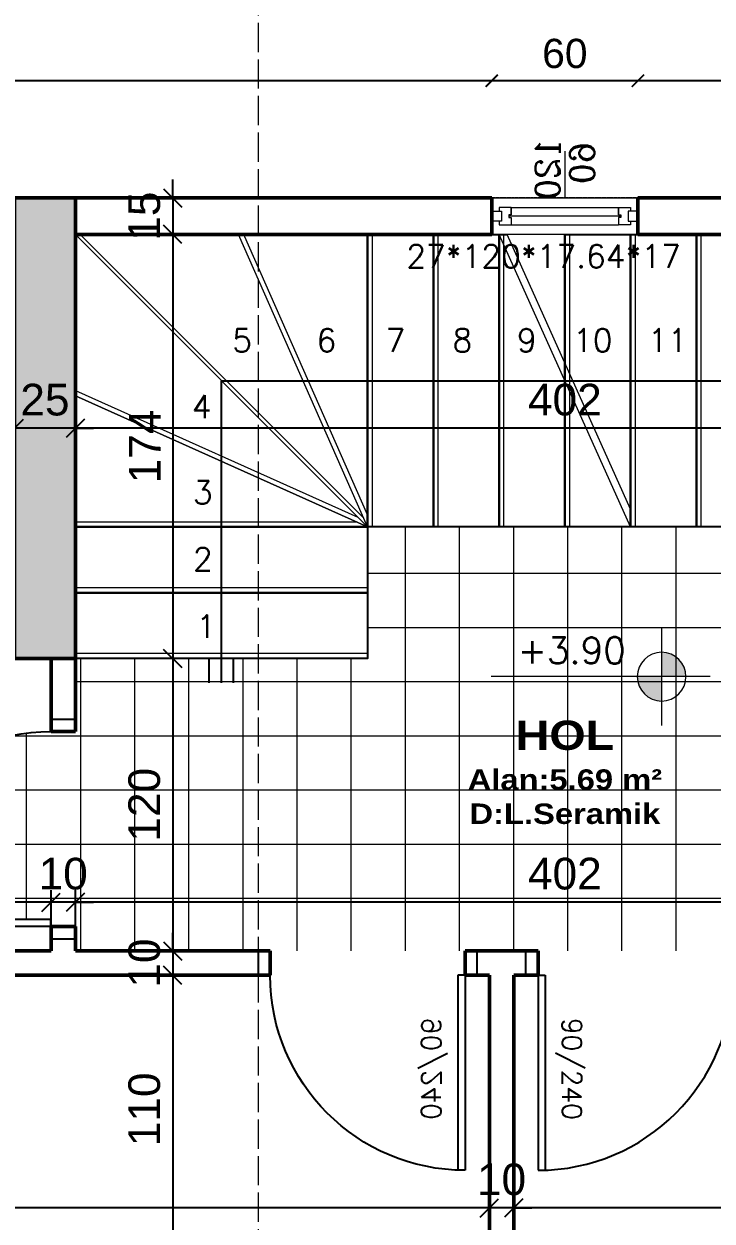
# Model space of a CAD drawing. Header units: millimetres. Extents: x 14753 to 45183, y 5640 to 19518.
# Drawn here: x 22246.2 to 22528.7, y 16780.8 to 17272 of the extents above; entities that cross this region are included whole.
import ezdxf

# ---------------------------------------------------------------- set-up
doc = ezdxf.new("R2010")
doc.units = ezdxf.units.MM
for name, pattern in [('ACAD_ISO02W100', [15, 12, -3]), ('DASHDOT', [25.4, 12.7, -6.35, 0, -6.35]), ('DASHDOT2', [0.5, 0.25, -0.125, 0, -0.125])]:
    doc.linetypes.add(name, pattern=pattern)
for name, color, linetype, lineweight in [('Duvar', 1, 'Continuous', 50), ('GORUNUS_6_TWA', 69, 'Continuous', 9), ('k aks', 44, 'DASHDOT', 18), ('k dis olcu', 43, 'Continuous', 18), ('k ic olcu', 254, 'Continuous', 18), ('k kolon', 1, 'Continuous', 53), ('k kot', 31, 'Continuous', 20), ('k tarama', 252, 'Continuous', 9), ('k ıslak mekan tarama', 252, 'Continuous', 9), ('kesiklii çizgi', 244, 'ACAD_ISO02W100', 5), ('Kolon', 30, 'Continuous', 50)]:
    doc.layers.add(name, color=color, linetype=linetype, lineweight=lineweight)
for name, color, linetype in [('kapı', 11, 'Continuous'), ('merdivenn', 20, 'Continuous'), ('pencere', 2, 'Continuous'), ('Standart', 7, 'Continuous'), ('YAzı', 7, 'Continuous')]:
    doc.layers.add(name, color=color, linetype=linetype)
doc.styles.add('OLCU', font='romans.shx')
doc.styles.get("Standard").update_dxf_attribs({"font": 'arial.ttf'})
doc.styles.add('TCOMPLEX', font='complex.shx')
doc.styles.add('Vaziyet Yazı', font='bgothm.ttf', dxfattribs={"height": 25})
doc.dimstyles.new('icolcu', dxfattribs={"dimtxt": 13, "dimasz": 7.5, "dimexe": 5, "dimexo": 5, "dimgap": 5, "dimtad": 1, "dimdec": 0, "dimtxsty": 'Standard', "dimblk": 'OBLIQUE', "dimcen": 2.5, "dimdle": 5, "dimclrd": 256, "dimclre": 256, "dimclrt": 256, "dimadec": 4, "dimazin": 0, "dimtfac": 1, "dimtdec": 0, "dimtix": 1, "dimtmove": 2, "dimatfit": 3, "dimldrblk": 'OBLIQUE', "dimfxl": 1, "dimarcsym": 0})
doc.dimstyles.new('icölcü', dxfattribs={"dimtxt": 12, "dimasz": 5, "dimexe": 1.25, "dimexo": 0.625, "dimgap": 5, "dimtad": 1, "dimdec": 0, "dimtxsty": 'Standard', "dimblk": 'ARCHTICK', "dimcen": -10, "dimse1": 1, "dimse2": 1, "dimadec": 0, "dimazin": 0, "dimtfac": 1, "dimtdec": 0, "dimtix": 1, "dimtmove": 0, "dimatfit": 3, "dimldrblk": 'ARCHTICK', "dimfxl": 1, "dimarcsym": 0})

# ---------------------------------------------------------------- blocks, each defined once
blk = doc.blocks.new('90 lık kapı 2')
at = {"layer": 'kapı'}
for p, q in [((4417.29, 2446.43), (4417.29, 2526.37)), ((4420.24, 2446.43), (4420.24, 2526.43)), ((4335.24, 2436.43), (4335.24, 2446.43)), ((4335.24, 2446.43), (4340.24, 2446.43)), ((4340.24, 2446.43), (4340.24, 2436.43)), ((4420.24, 2446.43), (4417.29, 2446.43)), ((4420.24, 2436.43), (4420.24, 2446.43)), ((4420.24, 2446.43), (4425.24, 2446.43)), ((4425.24, 2446.43), (4425.24, 2436.43)), ((4340.24, 2436.43), (4335.24, 2436.43)), ((4425.24, 2436.43), (4420.24, 2436.43))]:
    blk.add_line(p, q, dxfattribs=at)
blk.add_arc((4420.24, 2446.43), 80, 90, 180, dxfattribs=at)
at = {"layer": 'kapı', "style": 'OLCU'}
blk.add_text('90/240', height=8, rotation=90, dxfattribs=at).set_placement((4410.36, 2463.91))
blk = doc.blocks.new('60-120')
at = {"layer": 'GORUNUS_6_TWA', "color": 2, "linetype": 'Continuous', "ltscale": 0.02}
for p, q in [((374289.58, 4546016.34), (374289.58, 4545997.16)), ((374311.58, 4545993.16), (374267.58, 4545993.16)), ((374266.58, 4545989.66), (374312.58, 4545989.66)), ((374311.58, 4545986.16), (374267.58, 4545986.16))]:
    blk.add_line(p, q, dxfattribs=at)
blk.add_lwpolyline([(374319.58, 4545997.16), (374259.58, 4545997.16), (374259.58, 4545982.16), (374319.58, 4545982.16)], close=True, dxfattribs=at)
for points in [[(374267.58, 4545993.16), (374262.58, 4545993.16), (374262.58, 4545991.66)], [(374267.58, 4545990.16), (374267.58, 4545993.16), (374267.58, 4545993.16), (374267.58, 4545990.16), (374266.58, 4545990.16), (374266.58, 4545989.16), (374267.58, 4545989.16), (374267.58, 4545986.16)], [(374311.58, 4545993.16), (374316.58, 4545993.16), (374316.58, 4545991.66)], [(374311.58, 4545990.16), (374311.58, 4545993.16), (374311.58, 4545993.16), (374311.58, 4545990.16), (374312.58, 4545990.16), (374312.58, 4545989.16), (374311.58, 4545989.16), (374311.58, 4545986.16)], [(374259.58, 4545991.66), (374263.58, 4545991.66), (374263.58, 4545987.66), (374259.58, 4545987.66), (374259.58, 4545991.66)], [(374262.58, 4545987.66), (374262.58, 4545986.16), (374267.58, 4545986.16), (374267.58, 4545986.16)], [(374316.58, 4545987.66), (374316.58, 4545986.16), (374311.58, 4545986.16), (374311.58, 4545986.16)], [(374319.58, 4545991.66), (374315.58, 4545991.66), (374315.58, 4545987.66), (374319.58, 4545987.66), (374319.58, 4545991.66)]]:
    blk.add_lwpolyline(points, dxfattribs=at)
at = {"layer": 'GORUNUS_6_TWA', "color": 2, "linetype": 'Continuous', "ltscale": 0.02, "style": 'TCOMPLEX'}
for s, p in [('60', (374277.47, 4546019.94)), ('120', (374291.65, 4546022.08))]:
    blk.add_text(s, height=10, rotation=270, dxfattribs=at).set_placement(p)
blk = doc.blocks.new('KESİT')
at = {"layer": 'kesiklii çizgi', "color": 3}
blk.add_line((381060, 4552610), (381060, 4551290), dxfattribs=at)
blk = doc.blocks.new('_ArchTick')
at = {"color": 0, "linetype": 'ByBlock', "const_width": 0.15}
blk.add_lwpolyline([(-0.5, -0.5), (0.5, 0.5)], dxfattribs=at)
blk = doc.blocks.new('*D94')
at = {"layer": 'Defpoints', "color": 0, "transparency": 16777216}
for p in [(22498.28, 17248.69), (22498.28, 17200.61), (22733.78, 17200.61)]:
    blk.add_point(p, dxfattribs=at)
at = {"layer": 'k dis olcu', "color": 0, "lineweight": -2, "transparency": 16777216}
blk.add_line((22733.78, 17248.69), (22498.28, 17248.69), dxfattribs=at)
at = {"layer": 'k dis olcu', "color": 0, "lineweight": -2, "transparency": 16777216, "xscale": 5, "yscale": 5, "zscale": 5, "rotation": 180}
blk.add_blockref('_ArchTick', (22498.28, 17248.69), dxfattribs=at)
at = {"layer": 'k dis olcu', "color": 0, "lineweight": -2, "transparency": 16777216, "xscale": 5, "yscale": 5, "zscale": 5}
blk.add_blockref('_ArchTick', (22733.78, 17248.69), dxfattribs=at)
at = {"layer": 'k dis olcu', "color": 0, "transparency": 16777216, "insert": (22616.03, 17259.82), "char_height": 12, "attachment_point": 5}
blk.add_mtext('236', dxfattribs=at)
blk = doc.blocks.new('*D95')
at = {"layer": 'Defpoints', "color": 0, "transparency": 16777216}
for p in [(22438.28, 17248.69), (22438.28, 17200.61), (22498.28, 17200.61)]:
    blk.add_point(p, dxfattribs=at)
at = {"layer": 'k dis olcu', "color": 0, "lineweight": -2, "transparency": 16777216}
blk.add_line((22498.28, 17248.69), (22438.28, 17248.69), dxfattribs=at)
at = {"layer": 'k dis olcu', "color": 0, "lineweight": -2, "transparency": 16777216, "xscale": 5, "yscale": 5, "zscale": 5, "rotation": 180}
blk.add_blockref('_ArchTick', (22438.28, 17248.69), dxfattribs=at)
at = {"layer": 'k dis olcu', "color": 0, "lineweight": -2, "transparency": 16777216, "xscale": 5, "yscale": 5, "zscale": 5}
blk.add_blockref('_ArchTick', (22498.28, 17248.69), dxfattribs=at)
at = {"layer": 'k dis olcu', "color": 0, "transparency": 16777216, "insert": (22468.28, 17259.82), "char_height": 12, "attachment_point": 5}
blk.add_mtext('60', dxfattribs=at)
blk = doc.blocks.new('*D96')
at = {"layer": 'Defpoints', "color": 0, "transparency": 16777216}
for p in [(21792.28, 17248.69), (21792.28, 17200.61), (22438.28, 17200.61)]:
    blk.add_point(p, dxfattribs=at)
at = {"layer": 'k dis olcu', "color": 0, "lineweight": -2, "transparency": 16777216}
blk.add_line((22438.28, 17248.69), (21792.28, 17248.69), dxfattribs=at)
at = {"layer": 'k dis olcu', "color": 0, "lineweight": -2, "transparency": 16777216, "xscale": 5, "yscale": 5, "zscale": 5, "rotation": 180}
blk.add_blockref('_ArchTick', (21792.28, 17248.69), dxfattribs=at)
at = {"layer": 'k dis olcu', "color": 0, "lineweight": -2, "transparency": 16777216, "xscale": 5, "yscale": 5, "zscale": 5}
blk.add_blockref('_ArchTick', (22438.28, 17248.69), dxfattribs=at)
at = {"layer": 'k dis olcu', "color": 0, "transparency": 16777216, "insert": (22115.28, 17259.82), "char_height": 12, "attachment_point": 5}
blk.add_mtext('646', dxfattribs=at)
blk = doc.blocks.new('_Oblique')
at = {"color": 0, "linetype": 'ByBlock', "lineweight": -2}
blk.add_line((-0.5, -0.5), (0.5, 0.5), dxfattribs=at)
blk = doc.blocks.new('*D180')
at = {"layer": 'Defpoints', "color": 0, "transparency": 16777216}
for p in [(22447.28, 16786.18), (22447.28, 16786.18), (22853.28, 16786.18)]:
    blk.add_point(p, dxfattribs=at)
at = {"layer": 'k ic olcu', "lineweight": -2, "transparency": 16777216}
blk.add_line((22858.28, 16786.18), (22442.28, 16786.18), dxfattribs=at)
at = {"layer": 'k ic olcu', "lineweight": -2, "transparency": 16777216, "xscale": 7.5, "yscale": 7.5, "zscale": 7.5, "rotation": 180}
blk.add_blockref('_Oblique', (22447.28, 16786.18), dxfattribs=at)
at = {"layer": 'k ic olcu', "lineweight": -2, "transparency": 16777216, "xscale": 7.5, "yscale": 7.5, "zscale": 7.5}
blk.add_blockref('_Oblique', (22853.28, 16786.18), dxfattribs=at)
at = {"layer": 'k ic olcu', "transparency": 16777216, "insert": (22650.28, 16797.82), "char_height": 13, "attachment_point": 5}
blk.add_mtext('406', dxfattribs=at)
blk = doc.blocks.new('*D181')
at = {"layer": 'Defpoints', "color": 0, "transparency": 16777216}
for p in [(22437.28, 16786.18), (22437.28, 16786.18), (22447.28, 16786.18)]:
    blk.add_point(p, dxfattribs=at)
at = {"layer": 'k ic olcu', "lineweight": -2, "transparency": 16777216}
for p, q in [((22437.28, 16786.18), (22429.78, 16786.18)), ((22447.28, 16786.18), (22437.28, 16786.18)), ((22447.28, 16786.18), (22454.78, 16786.18))]:
    blk.add_line(p, q, dxfattribs=at)
at = {"layer": 'k ic olcu', "lineweight": -2, "transparency": 16777216, "xscale": 7.5, "yscale": 7.5, "zscale": 7.5}
blk.add_blockref('_Oblique', (22437.28, 16786.18), dxfattribs=at)
at = {"layer": 'k ic olcu', "lineweight": -2, "transparency": 16777216, "xscale": 7.5, "yscale": 7.5, "zscale": 7.5, "rotation": 180}
blk.add_blockref('_Oblique', (22447.28, 16786.18), dxfattribs=at)
at = {"layer": 'k ic olcu', "transparency": 16777216, "insert": (22442.28, 16797.82), "char_height": 13, "attachment_point": 5}
blk.add_mtext('10', dxfattribs=at)
blk = doc.blocks.new('*D182')
at = {"layer": 'Defpoints', "color": 0, "transparency": 16777216}
for p in [(21807.28, 16786.18), (21807.28, 16786.18), (22437.28, 16786.18)]:
    blk.add_point(p, dxfattribs=at)
at = {"layer": 'k ic olcu', "lineweight": -2, "transparency": 16777216}
blk.add_line((22442.28, 16786.18), (21802.28, 16786.18), dxfattribs=at)
at = {"layer": 'k ic olcu', "lineweight": -2, "transparency": 16777216, "xscale": 7.5, "yscale": 7.5, "zscale": 7.5, "rotation": 180}
blk.add_blockref('_Oblique', (21807.28, 16786.18), dxfattribs=at)
at = {"layer": 'k ic olcu', "lineweight": -2, "transparency": 16777216, "xscale": 7.5, "yscale": 7.5, "zscale": 7.5}
blk.add_blockref('_Oblique', (22437.28, 16786.18), dxfattribs=at)
at = {"layer": 'k ic olcu', "transparency": 16777216, "insert": (22122.28, 16797.82), "char_height": 13, "attachment_point": 5}
blk.add_mtext('630', dxfattribs=at)
blk = doc.blocks.new('*D56')
at = {"layer": 'Defpoints', "color": 0, "transparency": 16777216}
for p in [(22307.28, 17200.61), (22307.28, 17185.61), (22307.28, 17185.61)]:
    blk.add_point(p, dxfattribs=at)
at = {"layer": 'k ic olcu', "lineweight": -2, "transparency": 16777216}
for p, q in [((22307.28, 17200.61), (22307.28, 17208.11)), ((22302.28, 17200.61), (22302.28, 17200.61)), ((22307.28, 17200.61), (22307.28, 17185.61)), ((22302.28, 17185.61), (22302.28, 17185.61)), ((22307.28, 17185.61), (22307.28, 17178.11))]:
    blk.add_line(p, q, dxfattribs=at)
at = {"layer": 'k ic olcu', "lineweight": -2, "transparency": 16777216, "xscale": 7.5, "yscale": 7.5, "zscale": 7.5}
for p, rotation in [((22307.28, 17200.61), 270), ((22307.28, 17185.61), 90)]:
    blk.add_blockref('_Oblique', p, dxfattribs=dict(at, rotation=rotation))
at = {"layer": 'k ic olcu', "transparency": 16777216, "insert": (22295.64, 17193.11), "char_height": 13, "attachment_point": 5, "rotation": 90}
blk.add_mtext('15', dxfattribs=at)
blk = doc.blocks.new('*D57')
at = {"layer": 'Defpoints', "color": 0, "transparency": 16777216}
for p in [(22307.28, 17185.61), (22307.28, 17011.61), (22307.28, 17011.61)]:
    blk.add_point(p, dxfattribs=at)
at = {"layer": 'k ic olcu', "lineweight": -2, "transparency": 16777216}
for p, q in [((22307.28, 17190.61), (22307.28, 17006.61)), ((22302.28, 17185.61), (22302.28, 17185.61)), ((22302.28, 17011.61), (22302.28, 17011.61))]:
    blk.add_line(p, q, dxfattribs=at)
at = {"layer": 'k ic olcu', "lineweight": -2, "transparency": 16777216, "xscale": 7.5, "yscale": 7.5, "zscale": 7.5}
for p, rotation in [((22307.28, 17185.61), 90), ((22307.28, 17011.61), 270)]:
    blk.add_blockref('_Oblique', p, dxfattribs=dict(at, rotation=rotation))
at = {"layer": 'k ic olcu', "transparency": 16777216, "insert": (22295.75, 17098.61), "char_height": 13, "attachment_point": 5, "rotation": 90}
blk.add_mtext('174', dxfattribs=at)
blk = doc.blocks.new('*D184')
at = {"layer": 'Defpoints', "color": 0, "transparency": 16777216}
for p in [(22307.28, 17011.61), (22307.28, 16891.61), (22307.28, 16891.61)]:
    blk.add_point(p, dxfattribs=at)
at = {"layer": 'k ic olcu', "lineweight": -2, "transparency": 16777216}
for p, q in [((22307.28, 17016.61), (22307.28, 16886.61)), ((22302.28, 17011.61), (22302.28, 17011.61)), ((22302.28, 16891.61), (22302.28, 16891.61))]:
    blk.add_line(p, q, dxfattribs=at)
at = {"layer": 'k ic olcu', "lineweight": -2, "transparency": 16777216, "xscale": 7.5, "yscale": 7.5, "zscale": 7.5}
for p, rotation in [((22307.28, 17011.61), 90), ((22307.28, 16891.61), 270)]:
    blk.add_blockref('_Oblique', p, dxfattribs=dict(at, rotation=rotation))
at = {"layer": 'k ic olcu', "transparency": 16777216, "insert": (22295.64, 16951.61), "char_height": 13, "attachment_point": 5, "rotation": 90}
blk.add_mtext('120', dxfattribs=at)
blk = doc.blocks.new('*D185')
at = {"layer": 'Defpoints', "color": 0, "transparency": 16777216}
for p in [(22307.28, 16891.61), (22307.28, 16881.61), (22307.28, 16881.61)]:
    blk.add_point(p, dxfattribs=at)
at = {"layer": 'k ic olcu', "lineweight": -2, "transparency": 16777216}
for p, q in [((22307.28, 16891.61), (22307.28, 16899.11)), ((22302.28, 16891.61), (22302.28, 16891.61)), ((22307.28, 16891.61), (22307.28, 16881.61)), ((22302.28, 16881.61), (22302.28, 16881.61)), ((22307.28, 16881.61), (22307.28, 16874.11))]:
    blk.add_line(p, q, dxfattribs=at)
at = {"layer": 'k ic olcu', "lineweight": -2, "transparency": 16777216, "xscale": 7.5, "yscale": 7.5, "zscale": 7.5}
for p, rotation in [((22307.28, 16891.61), 270), ((22307.28, 16881.61), 90)]:
    blk.add_blockref('_Oblique', p, dxfattribs=dict(at, rotation=rotation))
at = {"layer": 'k ic olcu', "transparency": 16777216, "insert": (22295.64, 16886.61), "char_height": 13, "attachment_point": 5, "rotation": 90}
blk.add_mtext('10', dxfattribs=at)
blk = doc.blocks.new('*D186')
at = {"layer": 'Defpoints', "color": 0, "transparency": 16777216}
for p in [(22307.28, 16881.61), (22307.28, 16771.61), (22327.28, 16771.61)]:
    blk.add_point(p, dxfattribs=at)
at = {"layer": 'k ic olcu', "lineweight": -2, "transparency": 16777216}
for p, q in [((22307.28, 16886.61), (22307.28, 16766.61)), ((22302.28, 16881.61), (22302.28, 16881.61)), ((22322.28, 16771.61), (22302.28, 16771.61))]:
    blk.add_line(p, q, dxfattribs=at)
at = {"layer": 'k ic olcu', "lineweight": -2, "transparency": 16777216, "xscale": 7.5, "yscale": 7.5, "zscale": 7.5}
for p, rotation in [((22307.28, 16881.61), 90), ((22307.28, 16771.61), 270)]:
    blk.add_blockref('_Oblique', p, dxfattribs=dict(at, rotation=rotation))
at = {"layer": 'k ic olcu', "transparency": 16777216, "insert": (22295.64, 16826.61), "char_height": 13, "attachment_point": 5, "rotation": 90}
blk.add_mtext('110', dxfattribs=at)
blk = doc.blocks.new('*D200')
at = {"layer": 'Defpoints', "color": 0, "transparency": 16777216}
for p in [(22267.28, 16911.61), (22267.28, 16891.61), (22669.28, 16891.61)]:
    blk.add_point(p, dxfattribs=at)
at = {"layer": 'k ic olcu', "lineweight": -2, "transparency": 16777216}
for p, q in [((22267.28, 16896.61), (22267.28, 16916.61)), ((22669.28, 16896.61), (22669.28, 16916.61)), ((22674.28, 16911.61), (22262.28, 16911.61))]:
    blk.add_line(p, q, dxfattribs=at)
at = {"layer": 'k ic olcu', "lineweight": -2, "transparency": 16777216, "xscale": 7.5, "yscale": 7.5, "zscale": 7.5, "rotation": 180}
blk.add_blockref('_Oblique', (22267.28, 16911.61), dxfattribs=at)
at = {"layer": 'k ic olcu', "lineweight": -2, "transparency": 16777216, "xscale": 7.5, "yscale": 7.5, "zscale": 7.5}
blk.add_blockref('_Oblique', (22669.28, 16911.61), dxfattribs=at)
at = {"layer": 'k ic olcu', "transparency": 16777216, "insert": (22468.28, 16923.25), "char_height": 13, "attachment_point": 5}
blk.add_mtext('402', dxfattribs=at)
blk = doc.blocks.new('*D201')
at = {"layer": 'Defpoints', "color": 0, "transparency": 16777216}
for p in [(22257.28, 16911.61), (22257.28, 16891.61), (22267.28, 16891.61)]:
    blk.add_point(p, dxfattribs=at)
at = {"layer": 'k ic olcu', "lineweight": -2, "transparency": 16777216}
for p, q in [((22257.28, 16896.61), (22257.28, 16916.61)), ((22267.28, 16896.61), (22267.28, 16916.61)), ((22257.28, 16911.61), (22249.78, 16911.61)), ((22267.28, 16911.61), (22257.28, 16911.61)), ((22267.28, 16911.61), (22274.78, 16911.61))]:
    blk.add_line(p, q, dxfattribs=at)
at = {"layer": 'k ic olcu', "lineweight": -2, "transparency": 16777216, "xscale": 7.5, "yscale": 7.5, "zscale": 7.5}
blk.add_blockref('_Oblique', (22257.28, 16911.61), dxfattribs=at)
at = {"layer": 'k ic olcu', "lineweight": -2, "transparency": 16777216, "xscale": 7.5, "yscale": 7.5, "zscale": 7.5, "rotation": 180}
blk.add_blockref('_Oblique', (22267.28, 16911.61), dxfattribs=at)
at = {"layer": 'k ic olcu', "transparency": 16777216, "insert": (22262.28, 16923.25), "char_height": 13, "attachment_point": 5}
blk.add_mtext('10', dxfattribs=at)
blk = doc.blocks.new('*D162')
at = {"layer": 'Defpoints', "color": 0, "transparency": 16777216}
for p in [(21807.28, 16911.61), (21807.28, 16891.61), (22257.28, 16891.61)]:
    blk.add_point(p, dxfattribs=at)
at = {"layer": 'k ic olcu', "lineweight": -2, "transparency": 16777216}
for p, q in [((21807.28, 16896.61), (21807.28, 16916.61)), ((22257.28, 16896.61), (22257.28, 16916.61)), ((22262.28, 16911.61), (21802.28, 16911.61))]:
    blk.add_line(p, q, dxfattribs=at)
at = {"layer": 'k ic olcu', "lineweight": -2, "transparency": 16777216, "xscale": 7.5, "yscale": 7.5, "zscale": 7.5, "rotation": 180}
blk.add_blockref('_Oblique', (21807.28, 16911.61), dxfattribs=at)
at = {"layer": 'k ic olcu', "lineweight": -2, "transparency": 16777216, "xscale": 7.5, "yscale": 7.5, "zscale": 7.5}
blk.add_blockref('_Oblique', (22257.28, 16911.61), dxfattribs=at)
at = {"layer": 'k ic olcu', "transparency": 16777216, "insert": (22032.28, 16923.25), "char_height": 13, "attachment_point": 5}
blk.add_mtext('450', dxfattribs=at)
blk = doc.blocks.new('*D165')
at = {"layer": 'Defpoints', "color": 0, "transparency": 16777216}
for p in [(22669.28, 17117.15), (22267.28, 17106.11), (22267.28, 17106.11)]:
    blk.add_point(p, dxfattribs=at)
at = {"layer": 'k ic olcu', "lineweight": -2, "transparency": 16777216}
for p, q in [((22669.28, 17112.15), (22669.28, 17101.11)), ((22674.28, 17106.11), (22262.28, 17106.11))]:
    blk.add_line(p, q, dxfattribs=at)
at = {"layer": 'k ic olcu', "lineweight": -2, "transparency": 16777216, "xscale": 7.5, "yscale": 7.5, "zscale": 7.5, "rotation": 180}
blk.add_blockref('_Oblique', (22267.28, 17106.11), dxfattribs=at)
at = {"layer": 'k ic olcu', "lineweight": -2, "transparency": 16777216, "xscale": 7.5, "yscale": 7.5, "zscale": 7.5}
blk.add_blockref('_Oblique', (22669.28, 17106.11), dxfattribs=at)
at = {"layer": 'k ic olcu', "transparency": 16777216, "insert": (22468.28, 17117.75), "char_height": 13, "attachment_point": 5}
blk.add_mtext('402', dxfattribs=at)
blk = doc.blocks.new('*D53')
at = {"layer": 'Defpoints', "color": 0, "transparency": 16777216}
for p in [(22242.28, 17106.11), (22242.28, 17106.11), (22267.28, 17106.11)]:
    blk.add_point(p, dxfattribs=at)
at = {"layer": 'k ic olcu', "lineweight": -2, "transparency": 16777216}
for p, q in [((22242.28, 17106.11), (22234.78, 17106.11)), ((22267.28, 17106.11), (22242.28, 17106.11)), ((22267.28, 17106.11), (22274.78, 17106.11))]:
    blk.add_line(p, q, dxfattribs=at)
at = {"layer": 'k ic olcu', "lineweight": -2, "transparency": 16777216, "xscale": 7.5, "yscale": 7.5, "zscale": 7.5}
blk.add_blockref('_Oblique', (22242.28, 17106.11), dxfattribs=at)
at = {"layer": 'k ic olcu', "lineweight": -2, "transparency": 16777216, "xscale": 7.5, "yscale": 7.5, "zscale": 7.5, "rotation": 180}
blk.add_blockref('_Oblique', (22267.28, 17106.11), dxfattribs=at)
at = {"layer": 'k ic olcu', "transparency": 16777216, "insert": (22254.78, 17117.75), "char_height": 13, "attachment_point": 5}
blk.add_mtext('25', dxfattribs=at)
blk = doc.blocks.new('KT')
at = {"layer": 'k tarama'}
h = blk.add_hatch(dxfattribs=at)
h.set_pattern_fill('ANSI33', color=256, scale=1.5)
h.set_pattern_definition([(45, (-7754.55, -1210.899), (-6.73519209, 6.73519209), []), (45, (-7747.815, -1210.899), (-6.73519209, 6.73519209), [4.7625, -2.38125])])
h.paths.add_polyline_path([(381102.61, 4550660.52), (381127.61, 4550660.52), (381127.61, 4550471.52), (381102.61, 4550471.52)])
h.paths.add_polyline_path([(381529.61, 4550660.52), (381554.61, 4550660.52), (381554.61, 4550471.52), (381529.61, 4550471.52)])
h.paths.add_polyline_path([(381693.61, 4550660.52), (381728.61, 4550660.52), (381728.61, 4550600.52), (381693.61, 4550600.52)])
h.paths.add_polyline_path([(381668.61, 4550041.52), (381728.61, 4550041.52), (381728.61, 4550006.52), (381668.61, 4550006.52)])
h.paths.add_polyline_path([(381102.61, 4550066.52), (381137.61, 4550066.52), (381137.61, 4550006.52), (381102.61, 4550006.52)])
h.paths.add_polyline_path([(380652.61, 4550066.52), (380687.61, 4550066.52), (380687.61, 4550006.52), (380652.61, 4550006.52)])
at = {"layer": 'k aks', "linetype": 'DASHDOT2'}
blk.add_line((381898.61, 4550660.52), (380436.61, 4550660.52), dxfattribs=at)
at = {"layer": 'Kolon'}
blk.add_lwpolyline([(381127.61, 4550660.52), (381102.61, 4550660.52), (381102.61, 4550471.52), (381127.61, 4550471.52)], close=True, dxfattribs=at)
blk = doc.blocks.new('dfssdfaswerfawef')
at = {"layer": 'k kot'}
h = blk.add_hatch(color=256, dxfattribs=at)
h.dxf.hatch_style = 1
h.paths.add_polyline_path([(9693.94, 3364.49, 0.414214), (9683.94, 3354.49), (9693.94, 3354.49)])
h.paths.add_polyline_path([(9693.94, 3354.49), (9693.94, 3344.49, 0.414214), (9703.94, 3354.49)])
for p, q in [((9693.94, 3374.49), (9693.94, 3334.49)), ((9673.94, 3354.49), (9763.94, 3354.49))]:
    blk.add_line(p, q, dxfattribs=at)
blk.add_circle((9693.94, 3354.49), 10, dxfattribs=at)

msp = doc.modelspace()

# ---------------------------------------------------------------- hatches: boundary and pattern name
at = {"layer": 'k ıslak mekan tarama'}
h = msp.add_hatch(dxfattribs=at)
h.set_pattern_fill('NET', color=256, scale=7)
h.paths.add_polyline_path([(22345.53, 17365.66), (22345.53, 17404.43), (22305.03, 17404.43), (22305.03, 17365.66)])
h.paths.add_polyline_path([(22342.28, 16626.92), (22288.28, 16626.92), (22288.28, 16615.65), (22252.28, 16615.65), (22252.28, 16606.61), (22277.28, 16606.61), (22277.28, 16561.61), (22312.28, 16561.61), (22342.28, 16561.61)])
h.paths.add_polyline_path([(22337.59, 16755.3, -0.443476), (22267.28, 16691.61), (22267.28, 16761.61), (22262.28, 16761.61), (22252.28, 16761.61), (22252.28, 16661.4), (22288.28, 16661.4), (22288.28, 16626.92), (22342.28, 16626.92)])
h.paths.add_polyline_path([(22305.41, 16659.97), (22393.32, 16659.97), (22393.32, 16704.81), (22305.41, 16704.81)], flags=9)
h.paths.add_polyline_path([(22325.75, 16604.74), (22362.55, 16604.74), (22362.55, 16631.53), (22325.75, 16631.53)], flags=9)
h.paths.add_polyline_path([(22309.16, 16643.38), (22309.16, 16680.18), (22282.37, 16680.18), (22282.37, 16643.38)], flags=24)
h = msp.add_hatch(dxfattribs=at)
h.set_pattern_fill('NET', color=256, scale=7)
h.paths.add_polyline_path([(22853.28, 16998.61), (22793.28, 16998.61), (22793.28, 17052.11), (22791.28, 17052.11), (22791.28, 17058.61, -0.414214), (22792.28, 17059.61), (22793.28, 17059.61), (22793.28, 17063.61), (22853.28, 17063.61), (22853.28, 17075.88), (22763.28, 17075.88), (22763.28, 17185.61), (22747.03, 17185.61), (22747.03, 17137.61), (22710.28, 17137.61), (22710.28, 17185.61), (22694.28, 17185.61), (22694.28, 17011.61), (22694.28, 16971.34, -0.403347), (22749.28, 16901.61), (22694.28, 16901.61), (22694.28, 16891.61), (22853.28, 16891.61), (22853.28, 16911.61), (22819.08, 16911.61), (22816.5, 16911.61, 0.159043), (22810.46, 16934.41, -0.121554), (22806.66, 16949.61, -0.121554), (22810.46, 16964.81, 0.159043), (22816.5, 16987.61), (22819.08, 16987.61), (22853.28, 16987.61)])
h.paths.add_polyline_path([(22498.01, 17004.16), (22508.01, 17004.16), (22508.01, 17014.16, 0.414214)], flags=16)
h.paths.add_polyline_path([(22342.28, 17011.61), (22267.28, 17011.61), (22267.28, 16981.61), (22257.28, 16981.61, 0.047189), (22242.28, 16980.2), (22242.28, 16904.57), (22257.28, 16904.57), (22257.28, 16901.61), (22267.28, 16901.61), (22267.28, 16896.61), (22267.28, 16891.61), (22342.28, 16891.61)])
h.paths.add_polyline_path([(22713.76, 17012.23), (22775.94, 17012.23), (22775.94, 17058.94), (22713.76, 17058.94)], flags=24)
h.paths.add_polyline_path([(22444.84, 17006.82), (22496.02, 17006.82), (22496.02, 17023.02), (22444.84, 17023.02)], flags=24)
h.paths.add_polyline_path([(22617.43, 16992.15), (22635.68, 16992.15), (22635.68, 17006.35), (22617.43, 17006.35)], flags=24)
h.paths.add_polyline_path([(22425.33, 16936.54), (22511.41, 16936.54), (22511.41, 16995.95), (22425.33, 16995.95)], flags=24)
h = msp.add_hatch(dxfattribs=at)
h.set_pattern_fill('NET', color=256, scale=7)
h.paths.add_polyline_path([(22669.28, 16976.61), (22669.28, 17011.61), (22549.28, 17011.61), (22549.28, 17038.61), (22549.28, 17065.61), (22522.28, 17065.61), (22495.28, 17065.61), (22468.28, 17065.61), (22441.28, 17065.61), (22414.28, 17065.61), (22387.28, 17065.61), (22387.28, 17038.61), (22387.28, 17011.61), (22342.28, 17011.61), (22342.28, 16891.61), (22347.28, 16891.61), (22542.28, 16891.61), (22669.28, 16891.61)])
h.paths.add_polyline_path([(22498.01, 17004.16), (22508.01, 17004.16), (22508.01, 17014.16, 0.414214)], flags=16)
h.paths.add_polyline_path([(22444.84, 17006.82), (22496.02, 17006.82), (22496.02, 17023.02), (22444.84, 17023.02)], flags=24)
h.paths.add_polyline_path([(22617.43, 16992.15), (22635.68, 16992.15), (22635.68, 17006.35), (22617.43, 17006.35)], flags=24)
h.paths.add_polyline_path([(22425.33, 16936.54), (22511.41, 16936.54), (22511.41, 16995.95), (22425.33, 16995.95)], flags=24)

# ---------------------------------------------------------------- linework, layer by layer
at = {"layer": 'Duvar'}
for p, q in [((22438.28, 17185.61), (22438.28, 17200.61)), ((22498.28, 17200.61), (22498.28, 17185.61)), ((22257.28, 16981.61), (22257.28, 17011.61)), ((22267.28, 16981.61), (22267.28, 17011.61)), ((22267.28, 16981.61), (22257.28, 16981.61)), ((22257.28, 16891.61), (22257.28, 16901.61)), ((22267.28, 16901.61), (22257.28, 16901.61)), ((22267.28, 16891.61), (22267.28, 16901.61)), ((21807.28, 16891.61), (22257.28, 16891.61)), ((22267.28, 16891.61), (22347.28, 16891.61)), ((22347.28, 16881.61), (22347.28, 16891.61)), ((22427.28, 16891.61), (22457.28, 16891.61)), ((22427.28, 16891.61), (22427.28, 16881.61)), ((22457.28, 16891.61), (22457.28, 16881.61)), ((21807.28, 16881.61), (22347.28, 16881.61)), ((22427.28, 16881.61), (22437.28, 16881.61)), ((22437.28, 16771.61), (22437.28, 16881.61)), ((22447.28, 16561.61), (22447.28, 16881.61)), ((22447.28, 16881.61), (22457.28, 16881.61))]:
    msp.add_line(p, q, dxfattribs=at)
for points in [[(22438.28, 17200.61), (22267.28, 17200.61)], [(22669.28, 17200.61), (22498.28, 17200.61)], [(22438.28, 17185.61), (22267.28, 17185.61)], [(22669.28, 17185.61), (22498.28, 17185.61)]]:
    msp.add_lwpolyline(points, dxfattribs=at)
at = {"layer": 'merdivenn', "lineweight": 20}
for p, q in [((22387.28, 17065.61), (22267.28, 17185.61)), ((22387.28, 17065.61), (22334.28, 17185.61)), ((22387.28, 17065.61), (22267.28, 17119.34)), ((22267.28, 17119.34), (22387.28, 17065.61))]:
    msp.add_line(p, q, dxfattribs=at)
at = {"layer": 'merdivenn', "lineweight": 20, "ltscale": 0.3}
for p, q in [((22385.7, 17069.2), (22269.28, 17185.61)), ((22336.25, 17185.98), (22387.28, 17070.43)), ((22389.28, 17065.61), (22389.28, 17185.61)), ((22416.28, 17065.61), (22416.28, 17185.61)), ((22443.28, 17065.61), (22443.28, 17185.61)), ((22470.28, 17065.61), (22470.28, 17185.61)), ((22267.28, 17121.53), (22383.31, 17069.58)), ((22382.81, 17067.61), (22267.28, 17067.61)), ((22387.28, 17040.61), (22267.28, 17040.61)), ((22387.28, 17013.61), (22267.28, 17013.61))]:
    msp.add_line(p, q, dxfattribs=at)
at = {"layer": 'merdivenn', "lineweight": 20, "ltscale": 0.3, "transparency": 33554595}
for p, q in [((22495.28, 17065.61), (22441.28, 17185.61)), ((22495.28, 17072.93), (22444.57, 17185.61)), ((22497.28, 17065.61), (22497.28, 17185.61)), ((22524.28, 17065.61), (22524.28, 17185.61))]:
    msp.add_line(p, q, dxfattribs=at)
at = {"layer": 'merdivenn'}
for points in [[(22267.28, 17185.61), (22387.28, 17185.61), (22387.28, 17065.61), (22267.28, 17065.61)], [(22414.28, 17185.61), (22414.28, 17065.61), (22387.28, 17065.61), (22387.28, 17185.61)], [(22267.28, 17065.61), (22387.28, 17065.61), (22387.28, 17038.61), (22267.28, 17038.61)], [(22267.28, 17038.61), (22387.28, 17038.61), (22387.28, 17011.61), (22267.28, 17011.61)]]:
    msp.add_lwpolyline(points, close=True, dxfattribs=at)
for points in [[(22441.28, 17185.61), (22441.28, 17065.61), (22414.28, 17065.61), (22414.28, 17185.61), (22441.28, 17185.61)], [(22468.28, 17185.61), (22468.28, 17065.61), (22441.28, 17065.61), (22441.28, 17185.61), (22444.57, 17185.61)], [(22327.28, 17001.61), (22327.28, 17125.61), (22636.28, 17125.61), (22636.28, 17001.61)], [(22322.28, 17001.61), (22322.28, 17011.61)], [(22332.28, 17001.61), (22332.28, 17011.61)]]:
    msp.add_lwpolyline(points, dxfattribs=at)
at = {"layer": 'merdivenn', "ltscale": 0.3, "transparency": 33554595}
for points in [[(22495.28, 17185.61), (22495.28, 17065.61), (22468.28, 17065.61), (22468.28, 17185.61)], [(22549.28, 17185.61), (22549.28, 17065.61), (22522.28, 17065.61), (22522.28, 17185.61)]]:
    msp.add_lwpolyline(points, close=True, dxfattribs=at)
msp.add_lwpolyline([(22497.28, 17185.61), (22522.28, 17185.61), (22522.28, 17065.61), (22495.28, 17065.61), (22495.28, 17185.61), (22497.28, 17185.61)], dxfattribs=at)

# ---------------------------------------------------------------- block references
at = {"layer": 'k aks'}
msp.add_blockref('KT', (-358860.33, -4533459.91), dxfattribs=at)
at = {"layer": 'k kolon', "xscale": -1, "rotation": 359.9996421312763}
msp.add_blockref('dfssdfaswerfawef', (32201.93, 13649.61), dxfattribs=at)
at = {"layer": 'Kolon', "xscale": -1}
msp.add_blockref('60-120', (396757.86, -4528796.55), dxfattribs=at)
at = {"layer": 'pencere', "xscale": -1}
for p, rotation in [((24703.7, 21321.86), 90), ((18007.04, 19328.04), 180)]:
    msp.add_blockref('90 lık kapı 2', p, dxfattribs=dict(at, rotation=rotation))
at = {"layer": 'pencere', "rotation": 180}
msp.add_blockref('90 lık kapı 2', (26877.52, 19328.04), dxfattribs=at)
at = {"layer": 'Standart', "xscale": -1}
msp.add_blockref('KESİT', (403402.28, -4535202.54), dxfattribs=at)

# ---------------------------------------------------------------- texts
at = {"layer": 'k kot', "insert": (22493.32, 17020.32), "char_height": 10.8, "width": 55.5198, "attachment_point": 3, "rotation": 359.9996, "style": 'OLCU'}
msp.add_mtext('+3.90', dxfattribs=at)
at = {"layer": 'merdivenn', "style": 'OLCU'}
for s, height, p in [('27*120*17.64*17', 9.4663, (22403.15, 17171.92)), ('5', 9.47, (22331.72, 17137.44)), ('6', 9.47, (22366.31, 17137.44)), ('7', 9.47, (22394.69, 17137.44)), ('8', 9.47, (22422.15, 17137.44)), ('9', 9.47, (22448.64, 17137.44)), ('10', 9.466, (22471.62, 17137.44)), ('11', 9.466, (22502.43, 17137.44)), ('4', 9.47, (22315.11, 17110.18)), ('3', 9.47, (22315.56, 17075.04)), ('2', 9.47, (22315.56, 17047.61)), ('1', 9.47, (22316.91, 17020.03))]:
    msp.add_text(s, height=height, dxfattribs=at).set_placement(p)
at = {"layer": 'YAzı', "color": 7, "lineweight": -2, "insert": (22468.3, 16964.86), "char_height": 11.52, "width": 275.4024, "attachment_point": 5, "style": 'Vaziyet Yazı'}
msp.add_mtext('{\\fArial Black|b0|i0|c162|p34;\\H1.04167x;HOL \\P\\fArial Black|b0|i0|c0|p34;\\H0.7x;Alan:\\fArial Black|b0|i0|c162|p34;5.69 \\fArial Black|b0|i0|c0|p34;m²\\fArial Black|b0|i0|c162|p34;\\PD:L.Seramik}', dxfattribs=at)

# ---------------------------------------------------------------- dimensions: what is measured, and where the dimension line sits
at = {"layer": 'k dis olcu'}
for base, p1, p2, picture, middle in [((21792.28, 17248.69), (22438.28, 17200.61), (21792.28, 17200.61), '*D96', (22115.28, 17259.82)), ((22438.28, 17248.69), (22498.28, 17200.61), (22438.28, 17200.61), '*D95', (22468.28, 17259.82)), ((22498.2782, 17248.6901), (22733.7784, 17200.6148), (22498.2782, 17200.6147), '*D94', (22616.0283, 17259.821))]:
    dim = msp.add_linear_dim(base=base, p1=p1, p2=p2, angle=180, dimstyle='icölcü', dxfattribs=at)
    dim.commit()
    dim.dimension.update_dxf_attribs({"geometry": picture, "text_midpoint": middle})
at = {"layer": 'k ic olcu'}
for base, p1, p2, angle, picture, middle in [((22307.28, 17185.61), (22307.28, 17200.61), (22307.28, 17185.61), 90, '*D56', (22295.64, 17193.11)), ((22307.28, 17011.61), (22307.28, 17185.61), (22307.28, 17011.61), 90, '*D57', (22295.75, 17098.61)), ((22242.28, 17106.11), (22267.28, 17106.11), (22242.28, 17106.11), 180, '*D53', (22254.78, 17117.75)), ((22267.28, 17106.11), (22669.28, 17117.15), (22267.28, 17106.11), 180, '*D165', (22468.28, 17117.75)), ((22307.28, 16891.61), (22307.28, 17011.61), (22307.28, 16891.61), 90, '*D184', (22295.64, 16951.61)), ((21807.28, 16911.61), (22257.28, 16891.61), (21807.28, 16891.61), 180, '*D162', (22032.28, 16923.25)), ((22257.28, 16911.61), (22267.28, 16891.61), (22257.28, 16891.61), 180, '*D201', (22262.28, 16923.25)), ((22267.28, 16911.61), (22669.28, 16891.61), (22267.28, 16891.61), 180, '*D200', (22468.28, 16923.25)), ((22307.28, 16881.61), (22307.28, 16891.61), (22307.28, 16881.61), 90, '*D185', (22295.64, 16886.61)), ((22307.28, 16771.61), (22307.28, 16881.61), (22327.28, 16771.61), 90, '*D186', (22295.64, 16826.61)), ((21807.28, 16786.18), (22437.28, 16786.18), (21807.28, 16786.18), 180, '*D182', (22122.28, 16797.82)), ((22437.28, 16786.18), (22447.28, 16786.18), (22437.28, 16786.18), 180, '*D181', (22442.28, 16797.82)), ((22447.28, 16786.18), (22853.28, 16786.18), (22447.28, 16786.18), 180, '*D180', (22650.28, 16797.82))]:
    dim = msp.add_linear_dim(base=base, p1=p1, p2=p2, angle=angle, dimstyle='icolcu', dxfattribs=at)
    dim.commit()
    dim.dimension.update_dxf_attribs({"geometry": picture, "text_midpoint": middle})

doc.saveas('drawing.dxf')
